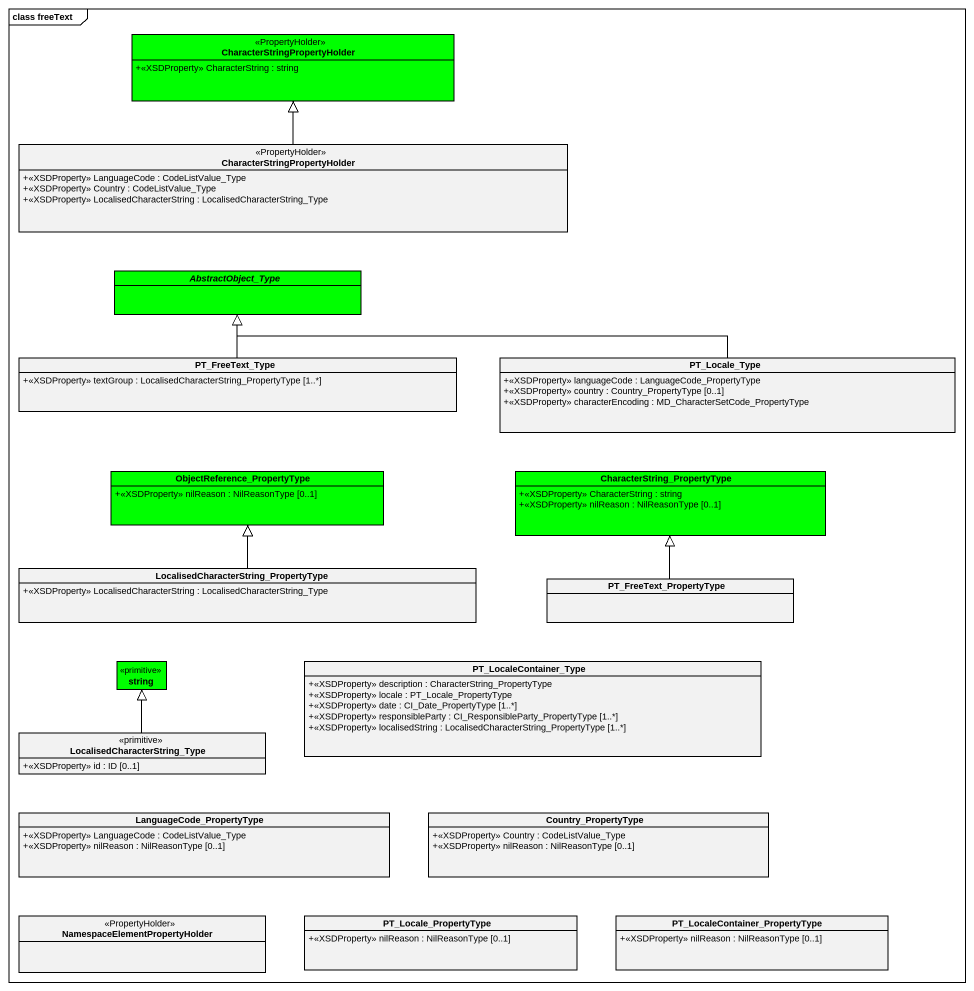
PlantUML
@startuml
mainframe class freeText
hide circle
hide empty members
skinparam classAttributeIconSize 0
class "CharacterStringPropertyHolder" as CharacterStringPropertyHolde <<PropertyHolder>> #00FF00 {
  +<<XSDProperty>> CharacterString : string
}
class "CharacterStringPropertyHolder" as CharacterStringPropertyHolde_2 <<PropertyHolder>> {
  +<<XSDProperty>> LanguageCode : CodeListValue_Type
  +<<XSDProperty>> Country : CodeListValue_Type
  +<<XSDProperty>> LocalisedCharacterString : LocalisedCharacterString_Type
}
abstract class AbstractObject_Type #00FF00
class PT_FreeText_Type {
  +<<XSDProperty>> textGroup : LocalisedCharacterString_PropertyType [1..*]
}
class PT_Locale_Type {
  +<<XSDProperty>> languageCode : LanguageCode_PropertyType
  +<<XSDProperty>> country : Country_PropertyType [0..1]
  +<<XSDProperty>> characterEncoding : MD_CharacterSetCode_PropertyType
}
class ObjectReference_PropertyType #00FF00 {
  +<<XSDProperty>> nilReason : NilReasonType [0..1]
}
class CharacterString_PropertyType #00FF00 {
  +<<XSDProperty>> CharacterString : string
  +<<XSDProperty>> nilReason : NilReasonType [0..1]
}
class "LocalisedCharacterString_PropertyType" as LocalisedCharacterString {
  +<<XSDProperty>> LocalisedCharacterString : LocalisedCharacterString_Type
}
class PT_FreeText_PropertyType
class string <<primitive>> #00FF00
class PT_LocaleContainer_Type {
  +<<XSDProperty>> description : CharacterString_PropertyType
  +<<XSDProperty>> locale : PT_Locale_PropertyType
  +<<XSDProperty>> date : CI_Date_PropertyType [1..*]
  +<<XSDProperty>> responsibleParty : CI_ResponsibleParty_PropertyType [1..*]
  +<<XSDProperty>> localisedString : LocalisedCharacterString_PropertyType [1..*]
}
class "LocalisedCharacterString_Type" as LocalisedCharacterString_2 <<primitive>> {
  +<<XSDProperty>> id : ID [0..1]
}
class LanguageCode_PropertyType {
  +<<XSDProperty>> LanguageCode : CodeListValue_Type
  +<<XSDProperty>> nilReason : NilReasonType [0..1]
}
class Country_PropertyType {
  +<<XSDProperty>> Country : CodeListValue_Type
  +<<XSDProperty>> nilReason : NilReasonType [0..1]
}
class "NamespaceElementPropertyHolder" as NamespaceElementPropertyHold <<PropertyHolder>>
class PT_Locale_PropertyType {
  +<<XSDProperty>> nilReason : NilReasonType [0..1]
}
class "PT_LocaleContainer_PropertyType" as PT_LocaleContainer {
  +<<XSDProperty>> nilReason : NilReasonType [0..1]
}
CharacterStringPropertyHolde_2 -up-|> CharacterStringPropertyHolde
PT_FreeText_Type -up-|> AbstractObject_Type
PT_Locale_Type -left-|> AbstractObject_Type
LocalisedCharacterString -up-|> ObjectReference_PropertyType
PT_FreeText_PropertyType -up-|> CharacterString_PropertyType
LocalisedCharacterString_2 -up-|> string
@enduml
